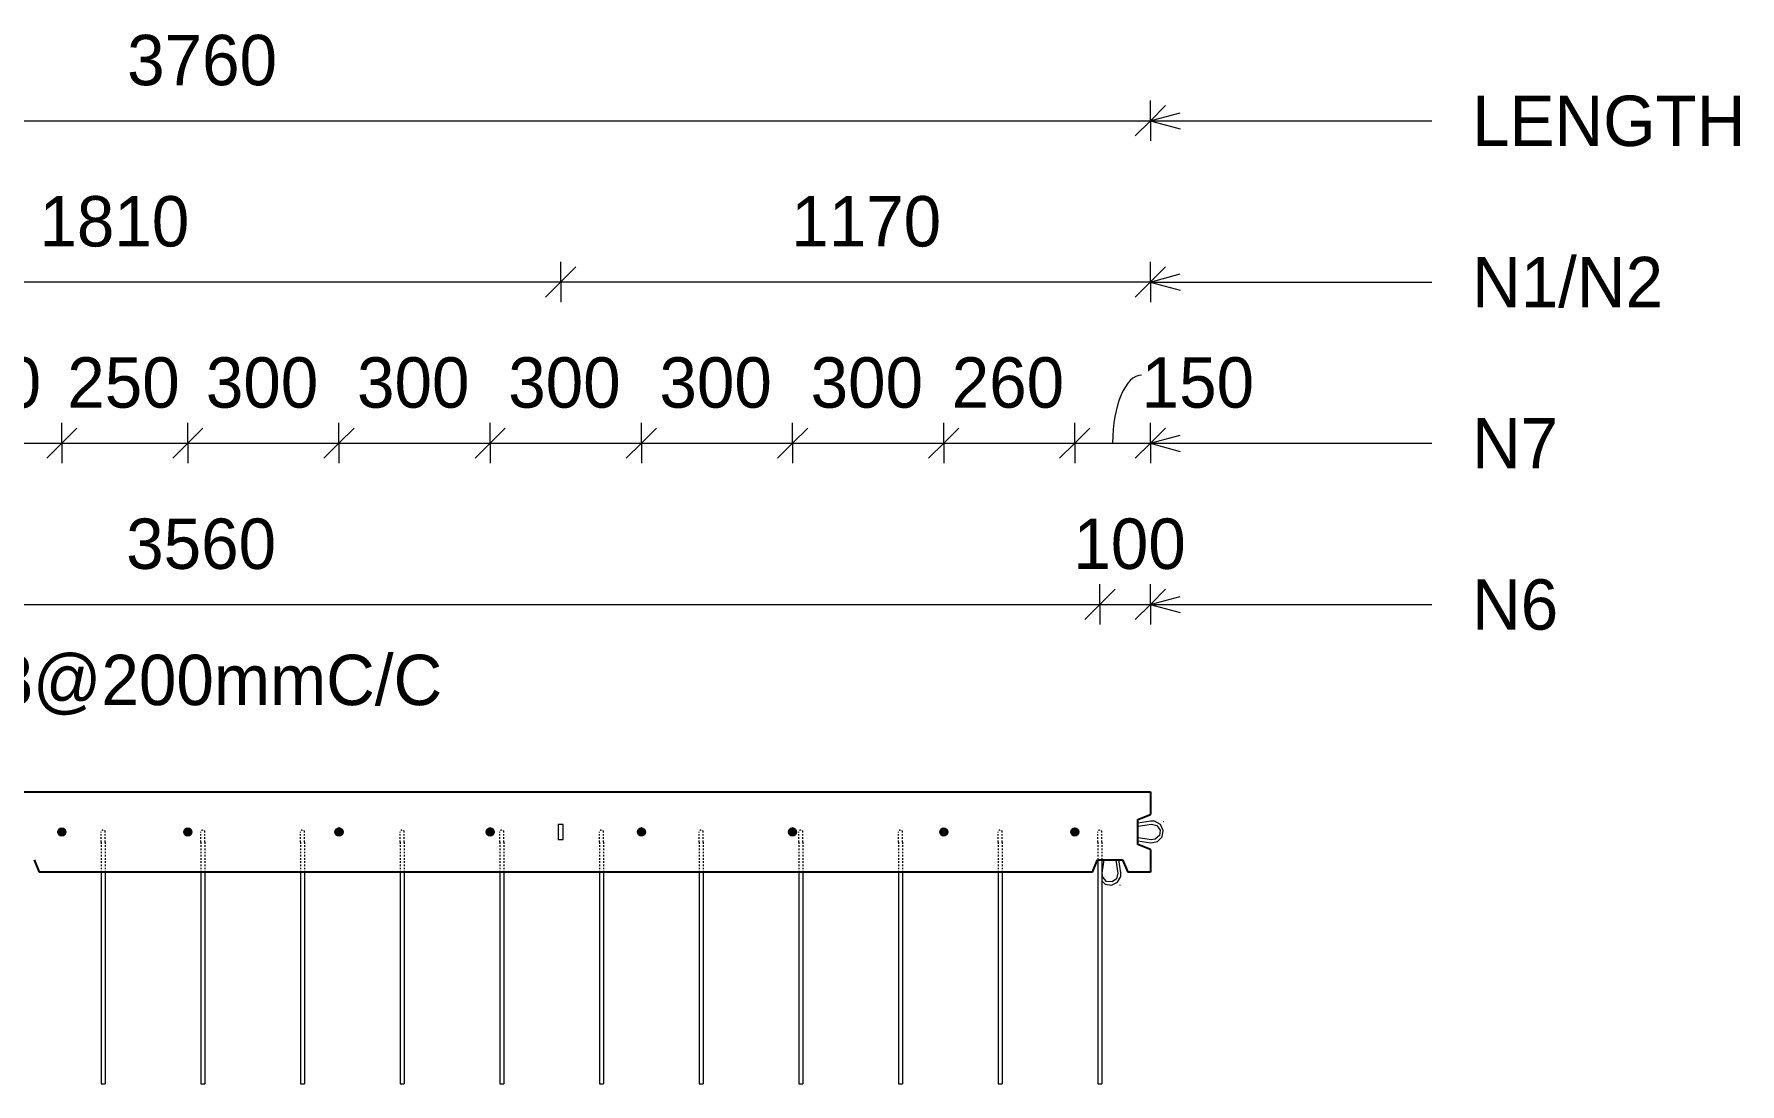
# Model space of a CAD drawing. Header units: millimetres. Extents: x 28381 to 58965, y 1600 to 31954.
# Drawn here: x 53302 to 56686, y 29870 to 31954 of the extents above; entities that cross this region are included whole.
import ezdxf

# ---------------------------------------------------------------- set-up
doc = ezdxf.new("R2010")
doc.units = ezdxf.units.MM
doc.linetypes.add('Dash', pattern=[6.36, 3.18, -3.18])
for name, color, linetype, lineweight in [('A-ANNO-DIMS', 211, 'Continuous', 9), ('A-ANNO-DIMS-40', 211, 'Continuous', 9), ('A-GENM', 13, 'Continuous', 18), ('A-WALL', 113, 'Continuous', 25), ('G-ANNO-TEXT', 231, 'Continuous', 9), ('S-RBAR', 171, 'Continuous', 18)]:
    doc.layers.add(name, color=color, linetype=linetype, lineweight=lineweight)
doc.styles.add('Nirmala UI Semilight', font='NirmalaS.ttf', dxfattribs={"height": 100})
doc.dimstyles.new('Diagonal_-_2_5mm_NI_UI', dxfattribs={"dimscale": 304.8, "dimtxt": 104.736395, "dimasz": 0.19685, "dimexe": 0.131234, "dimexo": 0.0625, "dimgap": 0.131234, "dimtad": 1, "dimdec": 4, "dimzin": 0, "dimdsep": 46, "dimtxsty": 'Nirmala UI Semilight', "dimblk1": 'OBLIQUE', "dimblk2": 'OBLIQUE', "dimsah": 1, "dimcen": 0.09, "dimazin": 0, "dimtfac": 1, "dimtdec": 4, "dimtix": 1, "dimtmove": 0, "dimatfit": 3, "dimfxl": 0.131234, "dimfxlon": 1, "dimtvp": 1, "dimtolj": 1, "dimtzin": 0, "dimarcsym": 2})
doc.dimstyles.new('Diagonal_-_2_5mm_NI_UI_1', dxfattribs={"dimscale": 304.8, "dimtxt": 104.736395, "dimasz": 0.19685, "dimexe": 0.131234, "dimexo": 0.0625, "dimgap": 0.131234, "dimtad": 1, "dimdec": 4, "dimzin": 0, "dimdsep": 46, "dimtxsty": 'Nirmala UI Semilight', "dimblk1": 'OBLIQUE', "dimblk2": 'OBLIQUE', "dimsah": 1, "dimcen": 0.09, "dimazin": 0, "dimtfac": 1, "dimtdec": 4, "dimtix": 1, "dimtmove": 1, "dimatfit": 3, "dimfxl": 0.131234, "dimfxlon": 1, "dimtvp": 1, "dimtolj": 1, "dimtzin": 0, "dimarcsym": 2})

# ---------------------------------------------------------------- blocks, each defined once
blk = doc.blocks.new('loopbox down bent - Wire Loop-600440-Elevation Top1')
at = {"layer": 'A-GENM'}
for p, q in [((70644.1, 30391.7), (70618, 30387.9)), ((70618, 30388.6), (70618.8, 30388.6)), ((70618, 30381.7), (70618.6, 30381.8)), ((70618.6, 30381.8), (70645, 30385.7)), ((70618.8, 30388.6), (70618.8, 30390.2)), ((70668.9, 30390.6), (70668.1, 30390.6)), ((70618.8, 30352.2), (70618, 30352.2)), ((70618.6, 30359), (70618.1, 30359)), ((70618.3, 30356.7), (70618.1, 30355.2)), ((70618.1, 30352.9), (70644.1, 30349.1)), ((70618.4, 30357.5), (70618.3, 30356.7)), ((70618.5, 30358.1), (70618.4, 30357.5)), ((70618.6, 30359), (70618.5, 30358.1)), ((70645, 30355.1), (70618.6, 30359)), ((70618.8, 30350.6), (70618.8, 30352.2))]:
    blk.add_line(p, q, dxfattribs=at)
at = {"layer": 'A-GENM', "flags": 128}
for points in [[(70644.1, 30349.1), (70657.1, 30351.2), (70666.4, 30360.5), (70668.6, 30373.4), (70662.9, 30385.3), (70651.3, 30391.6), (70644.1, 30391.7)], [(70645, 30385.7), (70655.8, 30383.3), (70662.2, 30374.3), (70661, 30363.3), (70652.7, 30355.9), (70645, 30355.1)]]:
    blk.add_lwpolyline(points, dxfattribs=at)
at = {"layer": 'A-GENM'}
for centre, start, end in [((70617.6, 30390.2), 0, 67.7945), ((70617.6, 30350.6), 292.2055, 0)]:
    blk.add_arc(centre, 1.2, start, end, dxfattribs=at)
blk = doc.blocks.new('loopbox down bent - Wire Loop-V7-Elevation Top1')
at = {"layer": 'A-GENM'}
for p, q in [((70547.7, 30288.4), (70551.6, 30314.9)), ((70549.4, 30315.2), (70547.8, 30315.3)), ((70550.1, 30315.1), (70549.4, 30315.2)), ((70550.7, 30315), (70550.1, 30315.1)), ((70551.6, 30314.9), (70550.7, 30315)), ((70551.6, 30314.9), (70551.7, 30315.4)), ((70574.4, 30315.4), (70574.5, 30314.8)), ((70574.5, 30314.8), (70578.3, 30288.4)), ((70584.4, 30289.3), (70580.5, 30315.4)), ((70581.2, 30315.4), (70581.2, 30314.6)), ((70581.2, 30314.6), (70582.8, 30314.6)), ((70583.2, 30264.5), (70583.2, 30265.3))]:
    blk.add_line(p, q, dxfattribs=at)
at = {"layer": 'A-GENM', "flags": 128}
for points in [[(70547.1, 30273.1), (70553.1, 30267), (70566.1, 30264.9), (70577.9, 30270.6), (70584.2, 30282.1), (70584.4, 30289.3)], [(70578.3, 30288.4), (70575.9, 30277.6), (70566.9, 30271.2), (70555.9, 30272.4), (70548.6, 30280.7), (70547.7, 30288.4)]]:
    blk.add_lwpolyline(points, dxfattribs=at)
at = {"layer": 'A-GENM'}
blk.add_arc((70582.8, 30315.8), 1.2, 270, 337.7945, dxfattribs=at)
blk = doc.blocks.new('RR spread anchor face based - RR-SA-2_5-250-614728-Elevation Top1')
at = {"layer": 'A-GENM'}
for p, q in [((67668, 30385.4), (67658, 30385.4)), ((67658, 30385.4), (67658, 30355.4)), ((67668, 30355.4), (67668, 30385.4)), ((67658, 30355.4), (67668, 30355.4))]:
    blk.add_line(p, q, dxfattribs=at)
blk = doc.blocks.new('DIMBLOCK47-Elevation Top1')
at = {"layer": 'A-ANNO-DIMS-40'}
for p, q in [((51756.7, 31782.2), (51756.7, 31822.2)), ((55516.7, 31782.2), (55516.7, 31822.2)), ((51756.7, 31782.2), (51786.7, 31812.2)), ((55516.7, 31782.2), (55546.7, 31812.2)), ((51756.7, 31782.2), (51726.7, 31752.2)), ((51756.7, 31782.2), (55516.7, 31782.2)), ((51756.7, 31782.2), (51756.7, 31742.2)), ((55516.7, 31782.2), (55486.7, 31752.2)), ((55516.7, 31782.2), (55516.7, 31742.2))]:
    blk.add_line(p, q, dxfattribs=at)
at = {"layer": 'A-ANNO-DIMS-40', "color": 0, "insert": (53486.3, 31952.6), "char_height": 100, "width": 361.055, "attachment_point": 1, "line_spacing_factor": 1.142579, "style": 'Nirmala UI Semilight'}
blk.add_mtext('3760', dxfattribs=at)
blk = doc.blocks.new('_Oblique')
at = {"color": 0, "linetype": 'ByBlock', "lineweight": -2}
blk.add_line((-0.5, -0.5), (0.5, 0.5), dxfattribs=at)
blk = doc.blocks.new('DIMBLOCK49-Elevation Top1')
at = {"layer": 'A-ANNO-DIMS-40'}
for p, q in [((52536.7, 31462.2), (52536.7, 31502.2)), ((52536.7, 31462.2), (52566.7, 31492.2)), ((54346.7, 31462.2), (54346.7, 31502.2)), ((54346.7, 31462.2), (54376.7, 31492.2)), ((52536.7, 31462.2), (52506.7, 31432.2)), ((52536.7, 31462.2), (54346.7, 31462.2)), ((52536.7, 31462.2), (52536.7, 31422.2)), ((54346.7, 31462.2), (54316.7, 31432.2)), ((54346.7, 31462.2), (54346.7, 31422.2))]:
    blk.add_line(p, q, dxfattribs=at)
at = {"layer": 'A-ANNO-DIMS-40', "color": 0, "insert": (53312.2, 31632.6), "char_height": 100, "width": 310.781, "attachment_point": 1, "line_spacing_factor": 1.142579, "style": 'Nirmala UI Semilight'}
blk.add_mtext('1810', dxfattribs=at)
blk = doc.blocks.new('DIMBLOCK50-Elevation Top1')
at = {"layer": 'A-ANNO-DIMS-40'}
for p, q in [((54346.7, 31462.2), (54346.7, 31502.2)), ((54346.7, 31462.2), (54376.7, 31492.2)), ((55516.7, 31462.2), (55516.7, 31502.2)), ((55516.7, 31462.2), (55546.7, 31492.2)), ((54346.7, 31462.2), (54316.7, 31432.2)), ((54346.7, 31462.2), (55516.7, 31462.2)), ((54346.7, 31462.2), (54346.7, 31422.2)), ((55516.7, 31462.2), (55486.7, 31432.2)), ((55516.7, 31462.2), (55516.7, 31422.2))]:
    blk.add_line(p, q, dxfattribs=at)
at = {"layer": 'A-ANNO-DIMS-40', "color": 0, "insert": (54804.1, 31632.6), "char_height": 100, "width": 306.211, "attachment_point": 1, "line_spacing_factor": 1.142579, "style": 'Nirmala UI Semilight'}
blk.add_mtext('1170', dxfattribs=at)
blk = doc.blocks.new('DIMBLOCK56-Elevation Top1')
at = {"layer": 'A-ANNO-DIMS-40'}
for p, q in [((53056.7, 31142.2), (53056.7, 31182.2)), ((53356.7, 31142.2), (53356.7, 31182.2)), ((53056.7, 31142.2), (53026.7, 31112.2)), ((53056.7, 31142.2), (53086.7, 31172.2)), ((53056.7, 31142.2), (53356.7, 31142.2)), ((53056.7, 31142.2), (53056.7, 31102.2)), ((53356.7, 31142.2), (53326.7, 31112.2)), ((53356.7, 31142.2), (53386.7, 31172.2)), ((53356.7, 31142.2), (53356.7, 31102.2))]:
    blk.add_line(p, q, dxfattribs=at)
at = {"layer": 'A-ANNO-DIMS-40', "color": 0, "insert": (53092.5, 31312.6), "char_height": 100, "width": 274.219, "attachment_point": 1, "line_spacing_factor": 1.142579, "style": 'Nirmala UI Semilight'}
blk.add_mtext('300', dxfattribs=at)
blk = doc.blocks.new('DIMBLOCK57-Elevation Top1')
at = {"layer": 'A-ANNO-DIMS-40'}
for p, q in [((53356.7, 31142.2), (53356.7, 31182.2)), ((53606.7, 31142.2), (53606.7, 31182.2)), ((53356.7, 31142.2), (53326.7, 31112.2)), ((53356.7, 31142.2), (53386.7, 31172.2)), ((53356.7, 31142.2), (53606.7, 31142.2)), ((53356.7, 31142.2), (53356.7, 31102.2)), ((53606.7, 31142.2), (53576.7, 31112.2)), ((53606.7, 31142.2), (53636.7, 31172.2)), ((53606.7, 31142.2), (53606.7, 31102.2))]:
    blk.add_line(p, q, dxfattribs=at)
at = {"layer": 'A-ANNO-DIMS-40', "color": 0, "insert": (53367.5, 31312.6), "char_height": 100, "width": 274.219, "attachment_point": 1, "line_spacing_factor": 1.142579, "style": 'Nirmala UI Semilight'}
blk.add_mtext('250', dxfattribs=at)
blk = doc.blocks.new('DIMBLOCK58-Elevation Top1')
at = {"layer": 'A-ANNO-DIMS-40'}
for p, q in [((53606.7, 31142.2), (53606.7, 31182.2)), ((53906.7, 31142.2), (53906.7, 31182.2)), ((53606.7, 31142.2), (53576.7, 31112.2)), ((53606.7, 31142.2), (53636.7, 31172.2)), ((53606.7, 31142.2), (53906.7, 31142.2)), ((53606.7, 31142.2), (53606.7, 31102.2)), ((53906.7, 31142.2), (53876.7, 31112.2)), ((53906.7, 31142.2), (53936.7, 31172.2)), ((53906.7, 31142.2), (53906.7, 31102.2))]:
    blk.add_line(p, q, dxfattribs=at)
at = {"layer": 'A-ANNO-DIMS-40', "color": 0, "insert": (53642.5, 31312.6), "char_height": 100, "width": 274.219, "attachment_point": 1, "line_spacing_factor": 1.142579, "style": 'Nirmala UI Semilight'}
blk.add_mtext('300', dxfattribs=at)
blk = doc.blocks.new('DIMBLOCK59-Elevation Top1')
at = {"layer": 'A-ANNO-DIMS-40'}
for p, q in [((53906.7, 31142.2), (53906.7, 31182.2)), ((54206.7, 31142.2), (54206.7, 31182.2)), ((53906.7, 31142.2), (53876.7, 31112.2)), ((53906.7, 31142.2), (53936.7, 31172.2)), ((53906.7, 31142.2), (54206.7, 31142.2)), ((53906.7, 31142.2), (53906.7, 31102.2)), ((54206.7, 31142.2), (54176.7, 31112.2)), ((54206.7, 31142.2), (54236.7, 31172.2)), ((54206.7, 31142.2), (54206.7, 31102.2))]:
    blk.add_line(p, q, dxfattribs=at)
at = {"layer": 'A-ANNO-DIMS-40', "color": 0, "insert": (53942.5, 31312.6), "char_height": 100, "width": 274.219, "attachment_point": 1, "line_spacing_factor": 1.142579, "style": 'Nirmala UI Semilight'}
blk.add_mtext('300', dxfattribs=at)
blk = doc.blocks.new('DIMBLOCK60-Elevation Top1')
at = {"layer": 'A-ANNO-DIMS-40'}
for p, q in [((54206.7, 31142.2), (54206.7, 31182.2)), ((54506.7, 31142.2), (54506.7, 31182.2)), ((54206.7, 31142.2), (54176.7, 31112.2)), ((54206.7, 31142.2), (54236.7, 31172.2)), ((54206.7, 31142.2), (54506.7, 31142.2)), ((54206.7, 31142.2), (54206.7, 31102.2)), ((54506.7, 31142.2), (54476.7, 31112.2)), ((54506.7, 31142.2), (54536.7, 31172.2)), ((54506.7, 31142.2), (54506.7, 31102.2))]:
    blk.add_line(p, q, dxfattribs=at)
at = {"layer": 'A-ANNO-DIMS-40', "color": 0, "insert": (54242.5, 31312.6), "char_height": 100, "width": 274.219, "attachment_point": 1, "line_spacing_factor": 1.142579, "style": 'Nirmala UI Semilight'}
blk.add_mtext('300', dxfattribs=at)
blk = doc.blocks.new('DIMBLOCK61-Elevation Top1')
at = {"layer": 'A-ANNO-DIMS-40'}
for p, q in [((54506.7, 31142.2), (54506.7, 31182.2)), ((54806.7, 31142.2), (54806.7, 31182.2)), ((54506.7, 31142.2), (54476.7, 31112.2)), ((54506.7, 31142.2), (54536.7, 31172.2)), ((54506.7, 31142.2), (54806.7, 31142.2)), ((54506.7, 31142.2), (54506.7, 31102.2)), ((54806.7, 31142.2), (54776.7, 31112.2)), ((54806.7, 31142.2), (54836.7, 31172.2)), ((54806.7, 31142.2), (54806.7, 31102.2))]:
    blk.add_line(p, q, dxfattribs=at)
at = {"layer": 'A-ANNO-DIMS-40', "color": 0, "insert": (54542.5, 31312.6), "char_height": 100, "width": 274.219, "attachment_point": 1, "line_spacing_factor": 1.142579, "style": 'Nirmala UI Semilight'}
blk.add_mtext('300', dxfattribs=at)
blk = doc.blocks.new('DIMBLOCK62-Elevation Top1')
at = {"layer": 'A-ANNO-DIMS-40'}
for p, q in [((54806.7, 31142.2), (54806.7, 31182.2)), ((55106.7, 31142.2), (55106.7, 31182.2)), ((54806.7, 31142.2), (54776.7, 31112.2)), ((54806.7, 31142.2), (54836.7, 31172.2)), ((54806.7, 31142.2), (55106.7, 31142.2)), ((54806.7, 31142.2), (54806.7, 31102.2)), ((55106.7, 31142.2), (55076.7, 31112.2)), ((55106.7, 31142.2), (55136.7, 31172.2)), ((55106.7, 31142.2), (55106.7, 31102.2))]:
    blk.add_line(p, q, dxfattribs=at)
at = {"layer": 'A-ANNO-DIMS-40', "color": 0, "insert": (54842.5, 31312.6), "char_height": 100, "width": 274.219, "attachment_point": 1, "line_spacing_factor": 1.142579, "style": 'Nirmala UI Semilight'}
blk.add_mtext('300', dxfattribs=at)
blk = doc.blocks.new('DIMBLOCK63-Elevation Top1')
at = {"layer": 'A-ANNO-DIMS-40'}
for p, q in [((55106.7, 31142.2), (55106.7, 31182.2)), ((55366.7, 31142.2), (55366.7, 31182.2)), ((55106.7, 31142.2), (55076.7, 31112.2)), ((55106.7, 31142.2), (55136.7, 31172.2)), ((55106.7, 31142.2), (55366.7, 31142.2)), ((55106.7, 31142.2), (55106.7, 31102.2)), ((55366.7, 31142.2), (55336.7, 31112.2)), ((55366.7, 31142.2), (55396.7, 31172.2)), ((55366.7, 31142.2), (55366.7, 31102.2))]:
    blk.add_line(p, q, dxfattribs=at)
at = {"layer": 'A-ANNO-DIMS-40', "color": 0, "insert": (55122.5, 31312.6), "char_height": 100, "width": 274.219, "attachment_point": 1, "line_spacing_factor": 1.142579, "style": 'Nirmala UI Semilight'}
blk.add_mtext('260', dxfattribs=at)
blk = doc.blocks.new('DIMBLOCK64-Elevation Top1')
at = {"layer": 'A-ANNO-DIMS-40'}
for p, q in [((55366.7, 31142.2), (55366.7, 31182.2)), ((55516.7, 31142.2), (55516.7, 31182.2)), ((55366.7, 31142.2), (55336.7, 31112.2)), ((55366.7, 31142.2), (55396.7, 31172.2)), ((55366.7, 31142.2), (55516.7, 31142.2)), ((55366.7, 31142.2), (55366.7, 31102.2)), ((55516.7, 31142.2), (55486.7, 31112.2)), ((55516.7, 31142.2), (55546.7, 31172.2)), ((55516.7, 31142.2), (55516.7, 31102.2))]:
    blk.add_line(p, q, dxfattribs=at)
blk.add_ellipse((55499.4, 31142.2), major_axis=(0, 135.2), ratio=0.426721, start_param=0, end_param=1.570796, dxfattribs=at)
at = {"layer": 'A-ANNO-DIMS-40', "color": 0, "insert": (55499.4, 31312.6), "char_height": 100, "width": 246.797, "attachment_point": 1, "line_spacing_factor": 1.142579, "style": 'Nirmala UI Semilight'}
blk.add_mtext('150', dxfattribs=at)
blk = doc.blocks.new('DIMBLOCK66-Elevation Top1')
at = {"layer": 'A-ANNO-DIMS-40'}
for p, q in [((51856.7, 30822.2), (51856.7, 30862.2)), ((51856.7, 30822.2), (51886.7, 30852.2)), ((55416.7, 30822.2), (55416.7, 30862.2)), ((55416.7, 30822.2), (55446.7, 30852.2)), ((51856.7, 30822.2), (51826.7, 30792.2)), ((51856.7, 30822.2), (55416.7, 30822.2)), ((51856.7, 30822.2), (51856.7, 30782.2)), ((55416.7, 30822.2), (55386.7, 30792.2)), ((55416.7, 30822.2), (55416.7, 30782.2))]:
    blk.add_line(p, q, dxfattribs=at)
at = {"layer": 'A-ANNO-DIMS-40', "color": 0, "char_height": 100, "attachment_point": 1, "line_spacing_factor": 1.142579, "style": 'Nirmala UI Semilight'}
for s, insert, width in [('3560', (53484.4, 30992.6), 365.625), ('T8@200mmC/C', (53143.5, 30722.2), 1183.712)]:
    blk.add_mtext(s, dxfattribs=dict(at, insert=insert, width=width))
blk = doc.blocks.new('DIMBLOCK67-Elevation Top1')
at = {"layer": 'A-ANNO-DIMS-40'}
for p, q in [((55416.7, 30822.2), (55416.7, 30862.2)), ((55416.7, 30822.2), (55446.7, 30852.2)), ((55516.7, 30822.2), (55516.7, 30862.2)), ((55516.7, 30822.2), (55546.7, 30852.2)), ((55416.7, 30822.2), (55386.7, 30792.2)), ((55416.7, 30822.2), (55516.7, 30822.2)), ((55416.7, 30822.2), (55416.7, 30782.2)), ((55516.7, 30822.2), (55486.7, 30792.2)), ((55516.7, 30822.2), (55516.7, 30782.2))]:
    blk.add_line(p, q, dxfattribs=at)
at = {"layer": 'A-ANNO-DIMS-40', "color": 0, "insert": (55363.9, 30992.6), "char_height": 100, "width": 246.797, "attachment_point": 1, "line_spacing_factor": 1.142579, "style": 'Nirmala UI Semilight'}
blk.add_mtext('100', dxfattribs=at)

msp = doc.modelspace()

# ---------------------------------------------------------------- hatches: boundary and pattern name
at = {"layer": 'S-RBAR'}
h = msp.add_hatch(color=256, dxfattribs=at)
edge = h.paths.add_edge_path()
edge.add_arc((53356.7351, 30370.39395), 8, 0, 360)
for points in [[(53354.26296, 30362.78549), (53363.20723, 30365.69166), (53363.20723, 30375.09623), (53354.26296, 30378.0024), (53348.7351, 30370.39395)], [(53604.26296, 30362.78549), (53613.20723, 30365.69166), (53613.20723, 30375.09623), (53604.26296, 30378.0024), (53598.7351, 30370.39395)], [(53902.03281, 30363.92181), (53911.43738, 30363.92181), (53914.34355, 30372.86608), (53906.7351, 30378.39395), (53899.12664, 30372.86608)], [(54202.03281, 30363.92181), (54211.43738, 30363.92181), (54214.34355, 30372.86608), (54206.7351, 30378.39395), (54199.12664, 30372.86608)], [(54502.03281, 30363.92181), (54511.43738, 30363.92181), (54514.34355, 30372.86608), (54506.7351, 30378.39395), (54499.12664, 30372.86608)], [(54802.03281, 30363.92181), (54811.43738, 30363.92181), (54814.34355, 30372.86608), (54806.7351, 30378.39395), (54799.12664, 30372.86608)], [(55104.26296, 30362.78549), (55113.20723, 30365.69166), (55113.20723, 30375.09623), (55104.26296, 30378.0024), (55098.7351, 30370.39395)], [(55366.50253, 30363.92181), (55371.43738, 30363.92181), (55374.34355, 30372.86608), (55366.50253, 30378.22498), (55359.12664, 30372.86608), (55362.03281, 30363.92181)]]:
    msp.add_hatch(color=256, dxfattribs=at).paths.add_polyline_path(points)
h = msp.add_hatch(color=256, dxfattribs=at)
edge = h.paths.add_edge_path()
edge.add_arc((53606.7351, 30370.39395), 8, 0, 360)
h = msp.add_hatch(color=256, dxfattribs=at)
edge = h.paths.add_edge_path()
edge.add_arc((53906.7351, 30370.39395), 8, 0, 360)
h = msp.add_hatch(color=256, dxfattribs=at)
edge = h.paths.add_edge_path()
edge.add_arc((54206.7351, 30370.39395), 8, 0, 360)
h = msp.add_hatch(color=256, dxfattribs=at)
edge = h.paths.add_edge_path()
edge.add_arc((54506.7351, 30370.39395), 8, 0, 360)
h = msp.add_hatch(color=256, dxfattribs=at)
edge = h.paths.add_edge_path()
edge.add_arc((54806.7351, 30370.39395), 8, 0, 360)
h = msp.add_hatch(color=256, dxfattribs=at)
edge = h.paths.add_edge_path()
edge.add_arc((55106.7351, 30370.39395), 8, 0, 360)
h = msp.add_hatch(color=256, dxfattribs=at)
edge = h.paths.add_edge_path()
edge.add_arc((55366.7351, 30370.39395), 8, 0, 360)

# ---------------------------------------------------------------- linework, layer by layer
at = {"layer": 'A-WALL'}
for p, q in [((51756.7351, 30450.39395), (55516.7351, 30450.39395)), ((55516.7351, 30450.39395), (55516.7351, 30405.39395)), ((55491.7351, 30395.39395), (55516.7351, 30405.39395)), ((55491.7351, 30345.39395), (55491.7351, 30395.39395)), ((55516.7351, 30335.39395), (55491.7351, 30345.39395)), ((55516.7351, 30335.39395), (55516.7351, 30290.39395)), ((53301.7351, 30315.39395), (53311.7351, 30290.39395)), ((55401.7351, 30290.39395), (55411.7351, 30315.39395)), ((55411.7351, 30315.39395), (55461.7351, 30315.39395)), ((55461.7351, 30315.39395), (55471.7351, 30290.39395)), ((55401.7351, 30290.39395), (53311.7351, 30290.39395)), ((55516.7351, 30290.39395), (55471.7351, 30290.39395))]:
    msp.add_line(p, q, dxfattribs=at)
at = {"layer": 'G-ANNO-TEXT', "color": 7}
for p, q in [((55516.10418, 31781.9717), (55576.10418, 31798.04865)), ((55516.10418, 31781.9717), (55576.10418, 31765.89474)), ((55516.10418, 31781.9717), (56074.9961, 31781.9717)), ((55516.10418, 31461.9717), (55576.10418, 31478.04865)), ((55516.10418, 31461.9717), (55576.10418, 31445.89474)), ((55516.10418, 31461.9717), (56074.9961, 31461.9717)), ((55516.10418, 31141.9717), (55576.10418, 31158.04865)), ((55516.10418, 31141.9717), (55576.10418, 31125.89474)), ((55516.10418, 31141.9717), (56074.9961, 31141.9717)), ((55516.10418, 30821.9717), (55576.10418, 30838.04865)), ((55516.10418, 30821.9717), (55576.10418, 30805.89474)), ((55516.10418, 30821.9717), (56074.9961, 30821.9717))]:
    msp.add_line(p, q, dxfattribs=at)
at = {"layer": 'S-RBAR'}
for p, q in [((53354.26296, 30378.0024), (53348.7351, 30370.39395)), ((53348.7351, 30370.39395), (53354.26296, 30362.78549)), ((53363.20723, 30375.09623), (53354.26296, 30378.0024)), ((53354.26296, 30362.78549), (53363.20723, 30365.69166)), ((53363.20723, 30365.69166), (53363.20723, 30375.09623)), ((53604.26296, 30378.0024), (53598.7351, 30370.39395)), ((53598.7351, 30370.39395), (53604.26296, 30362.78549)), ((53613.20723, 30375.09623), (53604.26296, 30378.0024)), ((53604.26296, 30362.78549), (53613.20723, 30365.69166)), ((53613.20723, 30365.69166), (53613.20723, 30375.09623)), ((53906.7351, 30378.39395), (53899.12664, 30372.86608)), ((53899.12664, 30372.86608), (53902.03281, 30363.92181)), ((53902.03281, 30363.92181), (53911.43738, 30363.92181)), ((53914.34355, 30372.86608), (53906.7351, 30378.39395)), ((53911.43738, 30363.92181), (53914.34355, 30372.86608)), ((54206.7351, 30378.39395), (54199.12664, 30372.86608)), ((54199.12664, 30372.86608), (54202.03281, 30363.92181)), ((54202.03281, 30363.92181), (54211.43738, 30363.92181)), ((54214.34355, 30372.86608), (54206.7351, 30378.39395)), ((54211.43738, 30363.92181), (54214.34355, 30372.86608)), ((54506.7351, 30378.39395), (54499.12664, 30372.86608)), ((54499.12664, 30372.86608), (54502.03281, 30363.92181)), ((54502.03281, 30363.92181), (54511.43738, 30363.92181)), ((54514.34355, 30372.86608), (54506.7351, 30378.39395)), ((54511.43738, 30363.92181), (54514.34355, 30372.86608)), ((54806.7351, 30378.39395), (54799.12664, 30372.86608)), ((54799.12664, 30372.86608), (54802.03281, 30363.92181)), ((54802.03281, 30363.92181), (54811.43738, 30363.92181)), ((54814.34355, 30372.86608), (54806.7351, 30378.39395)), ((54811.43738, 30363.92181), (54814.34355, 30372.86608)), ((55104.26296, 30378.0024), (55098.7351, 30370.39395)), ((55098.7351, 30370.39395), (55104.26296, 30362.78549)), ((55113.20723, 30375.09623), (55104.26296, 30378.0024)), ((55104.26296, 30362.78549), (55113.20723, 30365.69166)), ((55113.20723, 30365.69166), (55113.20723, 30375.09623)), ((55366.50253, 30378.22498), (55359.12664, 30372.86608)), ((55359.12664, 30372.86608), (55362.03281, 30363.92181)), ((55362.03281, 30363.92181), (55366.50253, 30363.92181)), ((55374.34355, 30372.86608), (55366.50253, 30378.22498)), ((55366.50253, 30363.92181), (55371.43738, 30363.92181)), ((55371.43738, 30363.92181), (55374.34355, 30372.86608)), ((55412.7351, 30315.39395), (55412.7351, 29870.39395)), ((55420.7351, 30315.39395), (55420.7351, 29870.39395)), ((53434.95732, 30290.39395), (53434.95732, 29870.39395)), ((53442.95732, 30290.39395), (53442.95732, 29870.39395)), ((53632.7351, 30290.39395), (53632.7351, 29870.39395)), ((53640.7351, 30290.39395), (53640.7351, 29870.39395)), ((53830.51287, 30290.39395), (53830.51287, 29870.39395)), ((53838.51287, 30290.39395), (53838.51287, 29870.39395)), ((54028.29065, 30290.39395), (54028.29065, 29870.39395)), ((54036.29065, 30290.39395), (54036.29065, 29870.39395)), ((54226.06843, 30290.39395), (54226.06843, 29870.39395)), ((54234.06843, 30290.39395), (54234.06843, 29870.39395)), ((54423.84621, 30290.39395), (54423.84621, 29870.39395)), ((54431.84621, 30290.39395), (54431.84621, 29870.39395)), ((54621.62398, 30290.39395), (54621.62398, 29870.39395)), ((54629.62398, 30290.39395), (54629.62398, 29870.39395)), ((54819.40176, 30290.39395), (54819.40176, 29870.39395)), ((54827.40176, 30290.39395), (54827.40176, 29870.39395)), ((55017.17954, 30290.39395), (55017.17954, 29870.39395)), ((55025.17954, 30290.39395), (55025.17954, 29870.39395)), ((55214.95732, 30290.39395), (55214.95732, 29870.39395)), ((55222.95732, 30290.39395), (55222.95732, 29870.39395)), ((53434.95732, 29870.39395), (53442.95732, 29870.39395)), ((53632.7351, 29870.39395), (53640.7351, 29870.39395)), ((53830.51287, 29870.39395), (53838.51287, 29870.39395)), ((54028.29065, 29870.39395), (54036.29065, 29870.39395)), ((54226.06843, 29870.39395), (54234.06843, 29870.39395)), ((54423.84621, 29870.39395), (54431.84621, 29870.39395)), ((54621.62398, 29870.39395), (54629.62398, 29870.39395)), ((54819.40176, 29870.39395), (54827.40176, 29870.39395)), ((55017.17954, 29870.39395), (55025.17954, 29870.39395)), ((55214.95732, 29870.39395), (55222.95732, 29870.39395)), ((55412.7351, 29870.39395), (55420.7351, 29870.39395))]:
    msp.add_line(p, q, dxfattribs=at)
at = {"layer": 'S-RBAR', "linetype": 'Dash'}
for p, q in [((53434.95732, 30350.39395), (53434.95732, 30370.39395)), ((53442.95732, 30350.39395), (53442.95732, 30370.39395)), ((53632.7351, 30350.39395), (53632.7351, 30370.39395)), ((53640.7351, 30350.39395), (53640.7351, 30370.39395)), ((53830.51287, 30350.39395), (53830.51287, 30370.39395)), ((53838.51287, 30350.39395), (53838.51287, 30370.39395)), ((54028.29065, 30350.39395), (54028.29065, 30370.39395)), ((54036.29065, 30350.39395), (54036.29065, 30370.39395)), ((54226.06843, 30350.39395), (54226.06843, 30370.39395)), ((54234.06843, 30350.39395), (54234.06843, 30370.39395)), ((54423.84621, 30350.39395), (54423.84621, 30370.39395)), ((54431.84621, 30350.39395), (54431.84621, 30370.39395)), ((54621.62398, 30350.39395), (54621.62398, 30370.39395)), ((54629.62398, 30350.39395), (54629.62398, 30370.39395)), ((54819.40176, 30350.39395), (54819.40176, 30370.39395)), ((54827.40176, 30350.39395), (54827.40176, 30370.39395)), ((55017.17954, 30350.39395), (55017.17954, 30370.39395)), ((55025.17954, 30350.39395), (55025.17954, 30370.39395)), ((55214.95732, 30350.39395), (55214.95732, 30370.39395)), ((55222.95732, 30350.39395), (55222.95732, 30370.39395)), ((55412.7351, 30350.39395), (55412.7351, 30370.39395)), ((55420.7351, 30350.39395), (55420.7351, 30370.39395)), ((53434.95732, 30350.39395), (53434.95732, 30290.44356)), ((53442.95732, 30350.39395), (53442.95732, 30290.44356)), ((53632.7351, 30350.39395), (53632.7351, 30290.44356)), ((53640.7351, 30350.39395), (53640.7351, 30290.44356)), ((53830.51287, 30350.39395), (53830.51287, 30290.44356)), ((53838.51287, 30350.39395), (53838.51287, 30290.44356)), ((54028.29065, 30350.39395), (54028.29065, 30290.44356)), ((54036.29065, 30350.39395), (54036.29065, 30290.44356)), ((54226.06843, 30350.39395), (54226.06843, 30290.44356)), ((54234.06843, 30350.39395), (54234.06843, 30290.44356)), ((54423.84621, 30350.39395), (54423.84621, 30290.44356)), ((54431.84621, 30350.39395), (54431.84621, 30290.44356)), ((54621.62398, 30350.39395), (54621.62398, 30290.44356)), ((54629.62398, 30350.39395), (54629.62398, 30290.44356)), ((54819.40176, 30350.39395), (54819.40176, 30290.44356)), ((54827.40176, 30350.39395), (54827.40176, 30290.44356)), ((55017.17954, 30350.39395), (55017.17954, 30290.44356)), ((55025.17954, 30350.39395), (55025.17954, 30290.44356)), ((55214.95732, 30350.39395), (55214.95732, 30290.44356)), ((55222.95732, 30350.39395), (55222.95732, 30290.44356)), ((55412.7351, 30350.39395), (55412.7351, 30315.44356)), ((55420.7351, 30350.39395), (55420.7351, 30315.44356))]:
    msp.add_line(p, q, dxfattribs=at)
at = {"layer": 'S-RBAR'}
for centre in [(53356.7351, 30370.39395), (53606.7351, 30370.39395), (53906.7351, 30370.39395), (54206.7351, 30370.39395), (54506.7351, 30370.39395), (54806.7351, 30370.39395), (55106.7351, 30370.39395), (55366.7351, 30370.39395)]:
    msp.add_circle(centre, 8, dxfattribs=at)
at = {"layer": 'S-RBAR', "linetype": 'Dash'}
for centre in [(53438.95732, 30370.39395), (53636.7351, 30370.39395), (53834.51287, 30370.39395), (54032.29065, 30370.39395), (54230.06843, 30370.39395), (54427.84621, 30370.39395), (54625.62398, 30370.39395), (54823.40176, 30370.39395), (55021.17954, 30370.39395), (55218.95732, 30370.39395), (55416.7351, 30370.39395)]:
    msp.add_arc(centre, 4, 0, 180, dxfattribs=at)

# ---------------------------------------------------------------- block references
at = {"layer": 'A-GENM'}
for name, p in [('RR spread anchor face based - RR-SA-2_5-250-614728-Elevation Top1', (-13316.30749, 0)), ('loopbox down bent - Wire Loop-600440-Elevation Top1', (-15126.30749, 0)), ('loopbox down bent - Wire Loop-V7-Elevation Top1', (-15126.30749, 0))]:
    msp.add_blockref(name, p, dxfattribs=at)

# ---------------------------------------------------------------- texts
at = {"layer": 'G-ANNO-TEXT', "color": 7, "char_height": 100, "attachment_point": 1, "style": 'Nirmala UI Semilight'}
for s, insert, width in [('LENGTH', (56154.9961, 31831.9717), 612.48925), ('N1/N2', (56154.9961, 31511.9717), 468.1855), ('N7', (56154.9961, 31191.9717), 211.6455), ('N6', (56154.9961, 30871.9717), 214.85225)]:
    msp.add_mtext(s, dxfattribs=dict(at, insert=insert, width=width))

# ---------------------------------------------------------------- dimensions: what is measured, and where the dimension line sits
at = {"layer": 'A-ANNO-DIMS'}
for base, p1, p2, override, picture, middle in [((55516.7351, 31782.15063), (51756.7351, 31742.15063), (55516.7351, 31742.15063), {"dimpost": '<>', "dimfxl": 3760}, 'DIMBLOCK47-Elevation Top1', (53636.7351, 31873.85913)), ((54346.7351, 31462.15063), (52536.7351, 31422.15063), (54346.7351, 31422.15063), {"dimpost": '<>', "dimfxl": 1810}, 'DIMBLOCK49-Elevation Top1', (53441.7351, 31554.10321)), ((55516.7351, 31462.15063), (54346.7351, 31422.15063), (55516.7351, 31422.15063), {"dimpost": '<>', "dimfxl": 1170}, 'DIMBLOCK50-Elevation Top1', (54931.7351, 31554.10321)), ((53356.7351, 31142.15063), (53056.7351, 31102.15063), (53356.7351, 31102.15063), {"dimpost": '<>', "dimfxl": 300}, 'DIMBLOCK56-Elevation Top1', (53206.7351, 31233.85913)), ((53606.7351, 31142.15063), (53356.7351, 31102.15063), (53606.7351, 31102.15063), {"dimpost": '<>', "dimfxl": 250}, 'DIMBLOCK57-Elevation Top1', (53481.7351, 31233.82427)), ((53906.7351, 31142.15063), (53606.7351, 31102.15063), (53906.7351, 31102.15063), {"dimpost": '<>', "dimfxl": 300}, 'DIMBLOCK58-Elevation Top1', (53756.7351, 31233.85913)), ((54206.7351, 31142.15063), (53906.7351, 31102.15063), (54206.7351, 31102.15063), {"dimpost": '<>', "dimfxl": 300}, 'DIMBLOCK59-Elevation Top1', (54056.7351, 31233.85913)), ((54506.7351, 31142.15063), (54206.7351, 31102.15063), (54506.7351, 31102.15063), {"dimpost": '<>', "dimfxl": 300}, 'DIMBLOCK60-Elevation Top1', (54356.7351, 31233.85913)), ((54806.7351, 31142.15063), (54506.7351, 31102.15063), (54806.7351, 31102.15063), {"dimpost": '<>', "dimfxl": 300}, 'DIMBLOCK61-Elevation Top1', (54656.7351, 31233.85913)), ((55106.7351, 31142.15063), (54806.7351, 31102.15063), (55106.7351, 31102.15063), {"dimpost": '<>', "dimfxl": 300}, 'DIMBLOCK62-Elevation Top1', (54956.7351, 31233.85913)), ((55366.7351, 31142.15063), (55106.7351, 31102.15063), (55366.7351, 31102.15063), {"dimpost": '<>', "dimfxl": 260}, 'DIMBLOCK63-Elevation Top1', (55236.7351, 31233.85913)), ((55516.7351, 30822.15063), (55416.7351, 30782.15063), (55516.7351, 30782.15063), {"dimpost": '<>', "dimfxl": 100}, 'DIMBLOCK67-Elevation Top1', (55466.7351, 30914.10321))]:
    dim = msp.add_linear_dim(base=base, p1=p1, p2=p2, dimstyle='Diagonal_-_2_5mm_NI_UI', override=override, dxfattribs=at)
    dim.commit()
    dim.dimension.update_dxf_attribs({"geometry": picture, "text_midpoint": middle})
dim = msp.add_linear_dim(base=(55516.7351, 31142.15063), p1=(55366.7351, 31102.15063), p2=(55516.7351, 31102.15063), dimstyle='Diagonal_-_2_5mm_NI_UI_1', override={"dimpost": '<>', "dimfxl": 150}, dxfattribs=at)
dim.commit()
dim.dimension.update_dxf_attribs({"geometry": 'DIMBLOCK64-Elevation Top1', "text_midpoint": (55622.83272, 31245.95273), "dimtype": 160})
dim = msp.add_linear_dim(base=(55416.7351, 30822.15063), p1=(51856.7351, 30782.15063), p2=(55416.7351, 30782.15063), text='<>\\XT8@200mmC/C', dimstyle='Diagonal_-_2_5mm_NI_UI', override={"dimpost": '<>', "dimfxl": 3560}, dxfattribs=at)
dim.commit()
dim.dimension.update_dxf_attribs({"geometry": 'DIMBLOCK66-Elevation Top1', "text_midpoint": (53636.7351, 30822.15063)})

doc.saveas('drawing.dxf')
